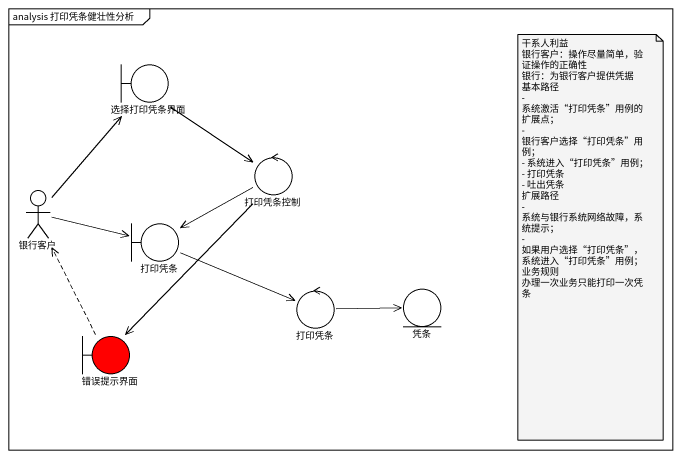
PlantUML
@startuml
mainframe analysis 打印凭条健壮性分析
boundary 选择打印凭条界面
actor 银行客户
control 打印凭条控制
boundary 打印凭条
control "打印凭条" as 打印凭条_2
entity 凭条
boundary 错误提示界面 #FF0000
选择打印凭条界面 --> 打印凭条控制
银行客户 -up-> 选择打印凭条界面
银行客户 -right-> 打印凭条
打印凭条控制 -left-> 打印凭条
打印凭条控制 --> 错误提示界面
打印凭条 -right-> 打印凭条_2
打印凭条_2 -right-> 凭条
错误提示界面 .up.> 银行客户
note as N1
  干系人利益
  银行客户：操作尽量简单，验证操作的正确性
  银行：为银行客户提供凭据
  基本路径
  - 系统激活“打印凭条”用例的扩展点；
  - 银行客户选择“打印凭条”用例；
  - 系统进入“打印凭条”用例；
  - 打印凭条
  - 吐出凭条
  扩展路径
  - 系统与银行系统网络故障，系统提示；
  - 如果用户选择“打印凭条”，系统进入“打印凭条”用例；
  业务规则
  办理一次业务只能打印一次凭条
end note
@enduml
